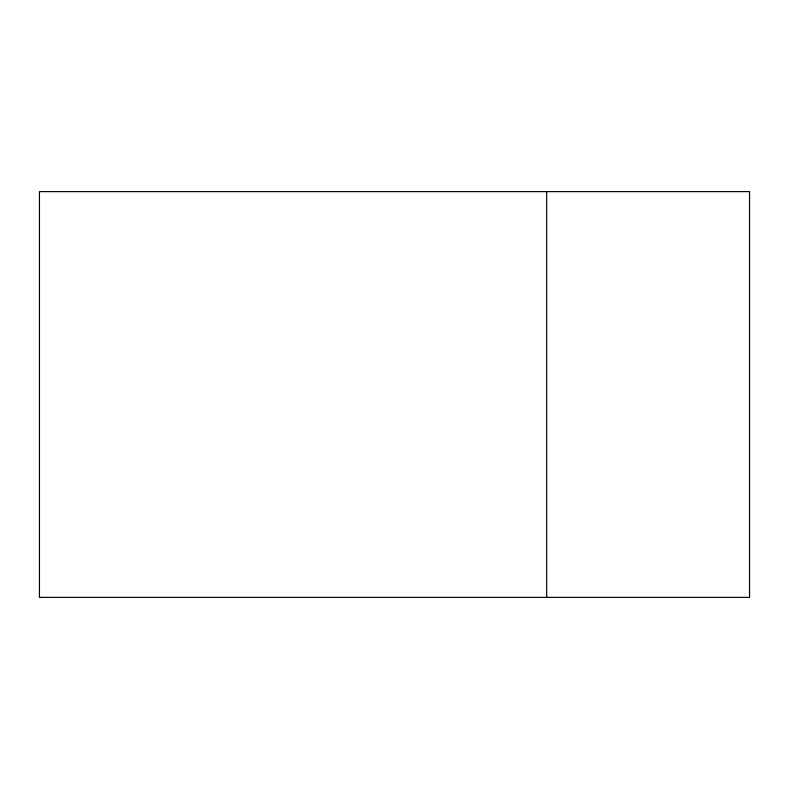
<?xml version="1.0" encoding="UTF-8"?>
<svg xmlns="http://www.w3.org/2000/svg" width="789" height="789" viewBox="0 0 789 789"><rect width="100%" height="100%" fill="white"/><g stroke="black" fill="none" stroke-linecap="round" stroke-linejoin="round"><path stroke-width="1.18" d="M546.669 191.619L546.669 597.381M749.55 191.619L39.45 191.619L39.45 597.381L749.55 597.381L749.55 191.619"/></g></svg>
